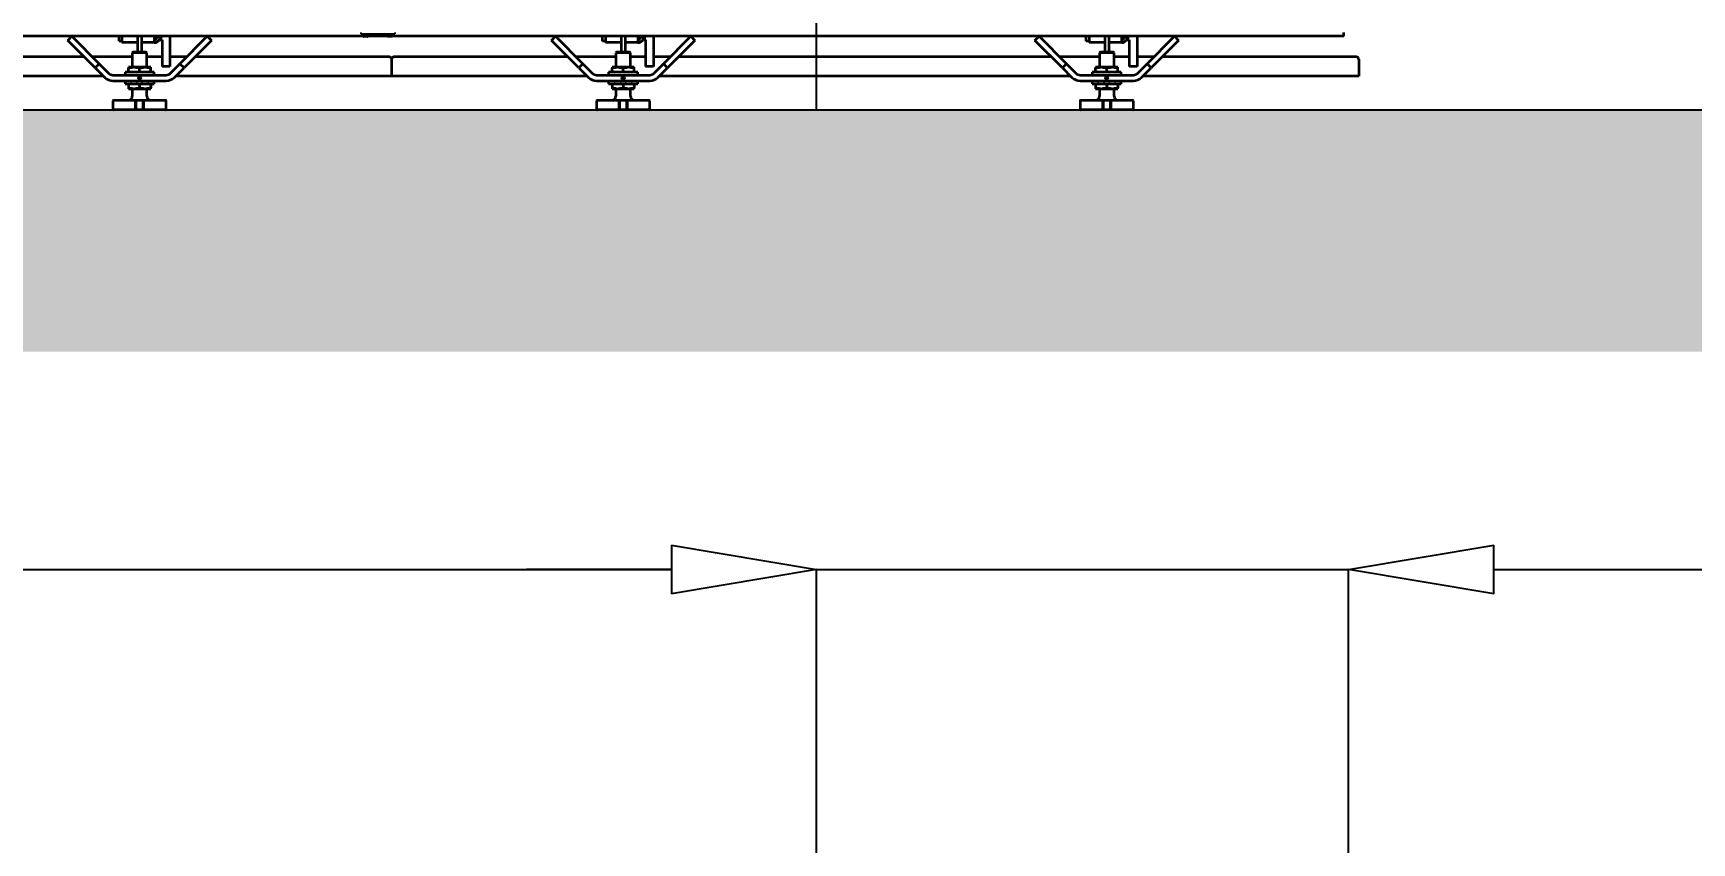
# Model space of a CAD drawing. Header units: inches. Extents: x 16559 to 58559, y 6500 to 36200.
# Drawn here: x 34125 to 37554, y 27959 to 29633 of the extents above; entities that cross this region are included whole.
import ezdxf

# ---------------------------------------------------------------- set-up
doc = ezdxf.new("R2010")
doc.units = ezdxf.units.IN
doc.header["$LTSCALE"] = 300
doc.linetypes.add('CENTRO', pattern=[2, 1.25, -0.25, 0.25, -0.25])
for name, color, linetype in [('ASSI', 254, 'CENTRO'), ('CAPANNONE', 4, 'Continuous'), ('MORSE', 41, 'Continuous'), ('QUOTE', 7, 'Continuous')]:
    doc.layers.add(name, color=color, linetype=linetype)
doc.layers.add('GUIDE', color=4, linetype='Continuous', lineweight=35)
doc.styles.get("Standard").update_dxf_attribs({"font": 'romans.shx'})
doc.dimstyles.new('sc1a100', dxfattribs={"dimscale": 100, "dimtxt": 3, "dimasz": 3, "dimexe": 0, "dimexo": 0, "dimgap": 1, "dimtad": 1, "dimzin": 12, "dimdsep": 46, "dimtxsty": 'Standard', "dimblk": 'CLOSEDBLANK', "dimcen": 1, "dimclrd": 253, "dimclre": 253, "dimclrt": 2, "dimadec": 0, "dimazin": 3, "dimtfac": 1, "dimtmove": 0, "dimatfit": 1, "dimldrblk": 'CLOSEDBLANK', "dimfxl": 1, "dimtolj": 1, "dimtzin": 0, "dimarcsym": 0})
doc.dimstyles.new('sc1a100_pollici', dxfattribs={"dimscale": 100, "dimtxt": 3, "dimasz": 3, "dimexe": 0, "dimexo": 0, "dimgap": 1, "dimtad": 1, "dimzin": 12, "dimdsep": 46, "dimtxsty": 'Standard', "dimblk": 'CLOSEDBLANK', "dimcen": 1, "dimclrd": 253, "dimclre": 253, "dimclrt": 2, "dimadec": 0, "dimazin": 3, "dimtfac": 1, "dimtmove": 0, "dimatfit": 1, "dimldrblk": 'CLOSEDBLANK', "dimfxl": 1, "dimtolj": 1, "dimtzin": 0, "dimarcsym": 0})

# ---------------------------------------------------------------- blocks, each defined once
blk = doc.blocks.new('A$C17fb79fa')
at = {"layer": 'GUIDE'}
for p, q in [((3990, -41), (3990, -33)), ((3990, -41), (10, -41)), ((1351.5, -49.5), (1360, -41)), ((1408.1, -106.1), (1351.5, -49.5)), ((1360, -41), (1416.6, -97.6)), ((1457.5, -51), (1457.5, -41)), ((1463.5, -51), (1457.5, -51)), ((1463.5, -41), (1463.5, -42)), ((1463.5, -42), (1463.5, -54)), ((1496, -54), (1463.5, -54)), ((1496, -41), (1496, -73)), ((1504, -41), (1504, -73)), ((1530.5, -54), (1504, -54)), ((1530.5, -42), (1530.5, -54)), ((1542.5, -42), (1536.5, -42)), ((1542.5, -41), (1542.5, -41.9)), ((1542.5, -42), (1542.5, -41.9)), ((1542.5, -42), (1542.5, -43.5)), ((1542.5, -43.5), (1542.5, -48.5)), ((1542.5, -48.5), (1544.5, -48.5)), ((1544.5, -41), (1544.5, -43.5)), ((1544.5, -48.5), (1544.5, -43.5)), ((1544.5, -48.5), (1546.5, -48.5)), ((1546.5, -48.5), (1546.5, -103.5)), ((1562.5, -41), (1562.5, -103.5)), ((1583.4, -97.6), (1640, -41)), ((1648.5, -49.5), (1591.9, -106.1)), ((1640, -41), (1648.5, -49.5)), ((2351.5, -49.5), (2360, -41)), ((2408.1, -106.1), (2351.5, -49.5)), ((2360, -41), (2416.6, -97.6)), ((2457.5, -51), (2457.5, -41)), ((2463.5, -51), (2457.5, -51)), ((2463.5, -41), (2463.5, -42)), ((2463.5, -42), (2463.5, -54)), ((2496, -54), (2463.5, -54)), ((2496, -41), (2496, -73)), ((2504, -41), (2504, -73)), ((2530.5, -54), (2504, -54)), ((2530.5, -42), (2530.5, -54)), ((2542.5, -42), (2536.5, -42)), ((2542.5, -41), (2542.5, -41.9)), ((2542.5, -42), (2542.5, -41.9)), ((2542.5, -42), (2542.5, -43.5)), ((2542.5, -43.5), (2542.5, -48.5)), ((2542.5, -48.5), (2544.5, -48.5)), ((2544.5, -41), (2544.5, -43.5)), ((2544.5, -48.5), (2544.5, -43.5)), ((2544.5, -48.5), (2546.5, -48.5)), ((2546.5, -48.5), (2546.5, -103.5)), ((2562.5, -41), (2562.5, -103.5)), ((2583.4, -97.6), (2640, -41)), ((2648.5, -49.5), (2591.9, -106.1)), ((2640, -41), (2648.5, -49.5)), ((3351.5, -49.5), (3360, -41)), ((3408.1, -106.1), (3351.5, -49.5)), ((3360, -41), (3416.6, -97.6)), ((3457.5, -51), (3457.5, -41)), ((3463.5, -51), (3457.5, -51)), ((3463.5, -41), (3463.5, -42)), ((3463.5, -42), (3463.5, -54)), ((3496, -54), (3463.5, -54)), ((3496, -41), (3496, -73)), ((3504, -41), (3504, -73)), ((3530.5, -54), (3504, -54)), ((3530.5, -42), (3530.5, -54)), ((3542.5, -42), (3536.5, -42)), ((3542.5, -41), (3542.5, -41.9)), ((3542.5, -42), (3542.5, -41.9)), ((3542.5, -42), (3542.5, -43.5)), ((3542.5, -43.5), (3542.5, -48.5)), ((3542.5, -48.5), (3544.5, -48.5)), ((3544.5, -41), (3544.5, -43.5)), ((3544.5, -48.5), (3544.5, -43.5)), ((3544.5, -48.5), (3546.5, -48.5)), ((3546.5, -48.5), (3546.5, -103.5)), ((3562.5, -41), (3562.5, -103.5)), ((3583.4, -97.6), (3640, -41)), ((3648.5, -49.5), (3591.9, -106.1)), ((3640, -41), (3648.5, -49.5)), ((1385.5, -83.5), (614.5, -83.5)), ((1485, -83.5), (1402.5, -83.5)), ((1416.6, -97.6), (1408.1, -106.1)), ((1416.6, -97.6), (1436.5, -117.5)), ((1487, -73), (1485, -75)), ((1485, -75), (1485, -104.8)), ((1515, -75), (1485, -75)), ((1487, -73), (1513, -73)), ((1515, -75), (1513, -73)), ((1515, -104.8), (1515, -75)), ((1546.5, -83.5), (1515, -83.5)), ((1597.5, -83.5), (1562.5, -83.5)), ((1563.5, -117.5), (1583.4, -97.6)), ((1591.9, -106.1), (1583.4, -97.6)), ((2016, -83.5), (1614.5, -83.5)), ((2021, -88.5), (2021, -119.5)), ((2385.5, -83.5), (2026, -83.5)), ((2485, -83.5), (2402.5, -83.5)), ((2416.6, -97.6), (2408.1, -106.1)), ((2416.6, -97.6), (2436.5, -117.5)), ((2487, -73), (2485, -75)), ((2485, -75), (2485, -104.8)), ((2515, -75), (2485, -75)), ((2487, -73), (2513, -73)), ((2515, -75), (2513, -73)), ((2515, -104.8), (2515, -75)), ((2546.5, -83.5), (2515, -83.5)), ((2597.5, -83.5), (2562.5, -83.5)), ((2563.5, -117.5), (2583.4, -97.6)), ((2591.9, -106.1), (2583.4, -97.6)), ((3385.5, -83.5), (2614.5, -83.5)), ((3485, -83.5), (3402.5, -83.5)), ((3416.6, -97.6), (3408.1, -106.1)), ((3416.6, -97.6), (3436.5, -117.5)), ((3487, -73), (3485, -75)), ((3485, -75), (3485, -104.8)), ((3515, -75), (3485, -75)), ((3487, -73), (3513, -73)), ((3515, -75), (3513, -73)), ((3515, -104.8), (3515, -75)), ((3546.5, -83.5), (3515, -83.5)), ((3597.5, -83.5), (3562.5, -83.5)), ((3563.5, -117.5), (3583.4, -97.6)), ((3591.9, -106.1), (3583.4, -97.6)), ((4016, -83.5), (3614.5, -83.5)), ((4021, -88.5), (4021, -119.5)), ((1425.5, -123.5), (574.5, -123.5)), ((1408.1, -106.1), (1428, -126)), ((1445, -121), (1555, -121)), ((1445, -133), (1555, -133)), ((1470, -115), (1470, -121)), ((1470.2, -115), (1470, -115)), ((1470, -133), (1470, -139)), ((1530, -115), (1470.2, -115)), ((1486.7, -104.8), (1477, -104.8)), ((1477, -112.7), (1477, -106.8)), ((1477, -112.7), (1477, -115)), ((1490.3, -104.8), (1486.7, -104.8)), ((1509.7, -104.8), (1490.3, -104.8)), ((1500, -112.7), (1500, -106.8)), ((1513.3, -104.8), (1509.7, -104.8)), ((1523, -104.8), (1513.3, -104.8)), ((1523, -112.7), (1523, -106.8)), ((1523, -115), (1523, -112.7)), ((1530, -121), (1530, -115)), ((1530, -139), (1530, -133)), ((1562.5, -103.5), (1546.5, -103.5)), ((1572, -126), (1591.9, -106.1)), ((2021, -123.5), (1574.5, -123.5)), ((2021, -119.5), (2021, -123.5)), ((2425.5, -123.5), (2021, -123.5)), ((2408.1, -106.1), (2428, -126)), ((2445, -121), (2555, -121)), ((2445, -133), (2555, -133)), ((2470, -115), (2470, -121)), ((2470.2, -115), (2470, -115)), ((2470, -133), (2470, -139)), ((2530, -115), (2470.2, -115)), ((2486.7, -104.8), (2477, -104.8)), ((2477, -112.7), (2477, -106.8)), ((2477, -112.7), (2477, -115)), ((2490.3, -104.8), (2486.7, -104.8)), ((2509.7, -104.8), (2490.3, -104.8)), ((2500, -112.7), (2500, -106.8)), ((2513.3, -104.8), (2509.7, -104.8)), ((2523, -104.8), (2513.3, -104.8)), ((2523, -112.7), (2523, -106.8)), ((2523, -115), (2523, -112.7)), ((2530, -121), (2530, -115)), ((2530, -139), (2530, -133)), ((2562.5, -103.5), (2546.5, -103.5)), ((2572, -126), (2591.9, -106.1)), ((3425.5, -123.5), (2574.5, -123.5)), ((3408.1, -106.1), (3428, -126)), ((3445, -121), (3555, -121)), ((3445, -133), (3555, -133)), ((3470, -115), (3470, -121)), ((3470.2, -115), (3470, -115)), ((3470, -133), (3470, -139)), ((3530, -115), (3470.2, -115)), ((3486.7, -104.8), (3477, -104.8)), ((3477, -112.7), (3477, -106.8)), ((3477, -112.7), (3477, -115)), ((3490.3, -104.8), (3486.7, -104.8)), ((3509.7, -104.8), (3490.3, -104.8)), ((3500, -112.7), (3500, -106.8)), ((3513.3, -104.8), (3509.7, -104.8)), ((3523, -104.8), (3513.3, -104.8)), ((3523, -112.7), (3523, -106.8)), ((3523, -115), (3523, -112.7)), ((3530, -121), (3530, -115)), ((3530, -139), (3530, -133)), ((3562.5, -103.5), (3546.5, -103.5)), ((3572, -126), (3591.9, -106.1)), ((4021, -123.5), (3574.5, -123.5)), ((4021, -119.5), (4021, -123.5)), ((1470, -139), (1523, -139)), ((1477, -139), (1477, -141.3)), ((1477, -141.3), (1477, -147.2)), ((1477, -149.2), (1486.7, -149.2)), ((1485, -149.2), (1485, -165)), ((1486.7, -149.2), (1490.3, -149.2)), ((1490.3, -149.2), (1509.7, -149.2)), ((1500, -141.3), (1500, -147.2)), ((1509.7, -149.2), (1513.3, -149.2)), ((1513.3, -149.2), (1523, -149.2)), ((1515, -165), (1515, -149.2)), ((1523, -139), (1530, -139)), ((1523, -141.3), (1523, -139)), ((1523, -141.3), (1523, -147.2)), ((2470, -139), (2523, -139)), ((2477, -139), (2477, -141.3)), ((2477, -141.3), (2477, -147.2)), ((2477, -149.2), (2486.7, -149.2)), ((2485, -149.2), (2485, -165)), ((2486.7, -149.2), (2490.3, -149.2)), ((2490.3, -149.2), (2509.7, -149.2)), ((2500, -141.3), (2500, -147.2)), ((2509.7, -149.2), (2513.3, -149.2)), ((2513.3, -149.2), (2523, -149.2)), ((2515, -165), (2515, -149.2)), ((2523, -139), (2530, -139)), ((2523, -141.3), (2523, -139)), ((2523, -141.3), (2523, -147.2)), ((3470, -139), (3523, -139)), ((3477, -139), (3477, -141.3)), ((3477, -141.3), (3477, -147.2)), ((3477, -149.2), (3486.7, -149.2)), ((3485, -149.2), (3485, -165)), ((3486.7, -149.2), (3490.3, -149.2)), ((3490.3, -149.2), (3509.7, -149.2)), ((3500, -141.3), (3500, -147.2)), ((3509.7, -149.2), (3513.3, -149.2)), ((3513.3, -149.2), (3523, -149.2)), ((3515, -165), (3515, -149.2)), ((3523, -139), (3530, -139)), ((3523, -141.3), (3523, -139)), ((3523, -141.3), (3523, -147.2)), ((1445, -174), (1445, -192)), ((1446, -173), (1492, -173)), ((1492, -193), (1446, -193)), ((1491.9, -192), (1491.9, -174)), ((1492.5, -173.5), (1492, -173)), ((1492, -173), (1508, -173)), ((1492.5, -192.5), (1492, -193)), ((1508, -193), (1492, -193)), ((1507.5, -173.5), (1492.5, -173.5)), ((1492.5, -174), (1492.5, -192)), ((1492.5, -192.5), (1507.5, -192.5)), ((1508, -173), (1507.5, -173.5)), ((1507.5, -192), (1507.5, -174)), ((1508, -193), (1507.5, -192.5)), ((1508, -173), (1554, -173)), ((1554, -193), (1508, -193)), ((1508.1, -174), (1508.1, -192)), ((1555, -192), (1555, -174)), ((2445, -174), (2445, -192)), ((2446, -173), (2492, -173)), ((2492, -193), (2446, -193)), ((2491.9, -192), (2491.9, -174)), ((2492.5, -173.5), (2492, -173)), ((2492, -173), (2508, -173)), ((2492.5, -192.5), (2492, -193)), ((2508, -193), (2492, -193)), ((2507.5, -173.5), (2492.5, -173.5)), ((2492.5, -174), (2492.5, -192)), ((2492.5, -192.5), (2507.5, -192.5)), ((2508, -173), (2507.5, -173.5)), ((2507.5, -192), (2507.5, -174)), ((2508, -193), (2507.5, -192.5)), ((2508, -173), (2554, -173)), ((2554, -193), (2508, -193)), ((2508.1, -174), (2508.1, -192)), ((2555, -192), (2555, -174)), ((3445, -174), (3445, -192)), ((3446, -173), (3492, -173)), ((3492, -193), (3446, -193)), ((3491.9, -192), (3491.9, -174)), ((3492.5, -173.5), (3492, -173)), ((3492, -173), (3508, -173)), ((3492.5, -192.5), (3492, -193)), ((3508, -193), (3492, -193)), ((3507.5, -173.5), (3492.5, -173.5)), ((3492.5, -174), (3492.5, -192)), ((3492.5, -192.5), (3507.5, -192.5)), ((3508, -173), (3507.5, -173.5)), ((3507.5, -192), (3507.5, -174)), ((3508, -193), (3507.5, -192.5)), ((3508, -173), (3554, -173)), ((3554, -193), (3508, -193)), ((3508.1, -174), (3508.1, -192)), ((3555, -192), (3555, -174))]:
    blk.add_line(p, q, dxfattribs=at)
for centre in [(1500, -127), (2500, -127), (3500, -127)]:
    blk.add_circle(centre, 2.5, dxfattribs=at)
for centre, radius, start, end in [((2016, -88.5), 5, 0, 90), ((2026, -88.5), 5, 90, 180), ((4016, -88.5), 5, 0, 90), ((1445, -109), 24, 225, 270), ((1445, -109), 12, 225, 270), ((1488.7, -90), 25.6, 242.7447, 258.3157), ((1488.3, -90), 25.6, 281.6843, 297.2553), ((1511.7, -90), 25.6, 242.7447, 258.3157), ((1511.3, -90), 25.6, 281.6843, 297.2553), ((1555, -109), 12, 270, 315), ((1555, -109), 24, 270, 315), ((2445, -109), 24, 225, 270), ((2445, -109), 12, 225, 270), ((2488.7, -90), 25.6, 242.7447, 258.3157), ((2488.3, -90), 25.6, 281.6843, 297.2553), ((2511.7, -90), 25.6, 242.7447, 258.3157), ((2511.3, -90), 25.6, 281.6843, 297.2553), ((2555, -109), 12, 270, 315), ((2555, -109), 24, 270, 315), ((3445, -109), 24, 225, 270), ((3445, -109), 12, 225, 270), ((3488.7, -90), 25.6, 242.7447, 258.3157), ((3488.3, -90), 25.6, 281.6843, 297.2553), ((3511.7, -90), 25.6, 242.7447, 258.3157), ((3511.3, -90), 25.6, 281.6843, 297.2553), ((3555, -109), 12, 270, 315), ((3555, -109), 24, 270, 315), ((1488.7, -164), 25.6, 101.6843, 117.2553), ((1477, -165), 8, 270, 0), ((1488.3, -164), 25.6, 62.7447, 78.3157), ((1511.7, -164), 25.6, 101.6843, 117.2553), ((1523, -165), 8, 180, 270), ((1511.3, -164), 25.6, 62.7447, 78.3157), ((2488.7, -164), 25.6, 101.6843, 117.2553), ((2477, -165), 8, 270, 0), ((2488.3, -164), 25.6, 62.7447, 78.3157), ((2511.7, -164), 25.6, 101.6843, 117.2553), ((2523, -165), 8, 180, 270), ((2511.3, -164), 25.6, 62.7447, 78.3157), ((3488.7, -164), 25.6, 101.6843, 117.2553), ((3477, -165), 8, 270, 0), ((3488.3, -164), 25.6, 62.7447, 78.3157), ((3511.7, -164), 25.6, 101.6843, 117.2553), ((3523, -165), 8, 180, 270), ((3511.3, -164), 25.6, 62.7447, 78.3157), ((1446, -174), 1, 90, 180), ((1446, -192), 1, 180, 270), ((1554, -174), 1, 0, 90), ((1554, -192), 1, 270, 0), ((2446, -174), 1, 90, 180), ((2446, -192), 1, 180, 270), ((2554, -174), 1, 0, 90), ((2554, -192), 1, 270, 0), ((3446, -174), 1, 90, 180), ((3446, -192), 1, 180, 270), ((3554, -174), 1, 0, 90), ((3554, -192), 1, 270, 0)]:
    blk.add_arc(centre, radius, start, end, dxfattribs=at)
for points in [[(1542.5, -41.9), (1542.5, -41.9), (1542.4, -41.9), (1541.7, -41.9), (1540.5, -41.9), (1539, -41.9), (1537.2, -41.9), (1535.1, -42), (1532.9, -42), (1531.3, -42), (1530.5, -42)], [(1530.5, -54), (1531.3, -54), (1532.9, -53.9), (1535.1, -53.2), (1537.2, -52), (1539, -50.5), (1540.5, -48.7), (1541.7, -46.6), (1542.4, -44.4), (1542.5, -42.8), (1542.5, -42)], [(1530.5, -48), (1531.3, -47.9), (1532.9, -47.7), (1534.8, -46.3), (1536.2, -44.4), (1536.4, -42.8), (1536.5, -42)], [(2542.5, -41.9), (2542.5, -41.9), (2542.4, -41.9), (2541.7, -41.9), (2540.5, -41.9), (2539, -41.9), (2537.2, -41.9), (2535.1, -42), (2532.9, -42), (2531.3, -42), (2530.5, -42)], [(2530.5, -54), (2531.3, -54), (2532.9, -53.9), (2535.1, -53.2), (2537.2, -52), (2539, -50.5), (2540.5, -48.7), (2541.7, -46.6), (2542.4, -44.4), (2542.5, -42.8), (2542.5, -42)], [(2530.5, -48), (2531.3, -47.9), (2532.9, -47.7), (2534.8, -46.3), (2536.2, -44.4), (2536.4, -42.8), (2536.5, -42)], [(3542.5, -41.9), (3542.5, -41.9), (3542.4, -41.9), (3541.7, -41.9), (3540.5, -41.9), (3539, -41.9), (3537.2, -41.9), (3535.1, -42), (3532.9, -42), (3531.3, -42), (3530.5, -42)], [(3530.5, -48), (3531.3, -47.9), (3532.9, -47.7), (3534.8, -46.3), (3536.2, -44.4), (3536.4, -42.8), (3536.5, -42)], [(3530.5, -54), (3531.3, -54), (3532.9, -53.9), (3535.1, -53.2), (3537.2, -52), (3539, -50.5), (3540.5, -48.7), (3541.7, -46.6), (3542.4, -44.4), (3542.5, -42.8), (3542.5, -42)]]:
    blk.add_open_spline(points, degree=3, dxfattribs=at)
for points, knots in [([(1477, -106.8), (1478.6, -106.3), (1481.8, -105.3), (1485, -105), (1486.7, -104.8)], [0, 0, 0, 0, 0.496994, 1, 1, 1, 1]), ([(1477, -104.8), (1477, -105), (1477, -105.3), (1477, -106.3), (1477, -106.8)], [0, 0, 0, 0, 0.496394, 1, 1, 1, 1]), ([(1490.3, -104.8), (1491.9, -105), (1495.2, -105.3), (1498.4, -106.3), (1500, -106.8)], [0, 0, 0, 0, 0.496394, 1, 1, 1, 1]), ([(1500, -106.8), (1501.6, -106.3), (1504.8, -105.3), (1508, -105), (1509.7, -104.8)], [0, 0, 0, 0, 0.496994, 1, 1, 1, 1]), ([(1513.3, -104.8), (1514.9, -105), (1518.2, -105.3), (1521.4, -106.3), (1523, -106.8)], [0, 0, 0, 0, 0.4963935, 1, 1, 1, 1]), ([(1523, -106.8), (1523, -106.3), (1523, -105.3), (1523, -105), (1523, -104.8)], [0, 0, 0, 0, 0.496994, 1, 1, 1, 1]), ([(2477, -106.8), (2478.6, -106.3), (2481.8, -105.3), (2485, -105), (2486.7, -104.8)], [0, 0, 0, 0, 0.496994, 1, 1, 1, 1]), ([(2477, -104.8), (2477, -105), (2477, -105.3), (2477, -106.3), (2477, -106.8)], [0, 0, 0, 0, 0.496394, 1, 1, 1, 1]), ([(2490.3, -104.8), (2491.9, -105), (2495.2, -105.3), (2498.4, -106.3), (2500, -106.8)], [0, 0, 0, 0, 0.496394, 1, 1, 1, 1]), ([(2500, -106.8), (2501.6, -106.3), (2504.8, -105.3), (2508, -105), (2509.7, -104.8)], [0, 0, 0, 0, 0.496994, 1, 1, 1, 1]), ([(2513.3, -104.8), (2514.9, -105), (2518.2, -105.3), (2521.4, -106.3), (2523, -106.8)], [0, 0, 0, 0, 0.496394, 1, 1, 1, 1]), ([(2523, -106.8), (2523, -106.3), (2523, -105.3), (2523, -105), (2523, -104.8)], [0, 0, 0, 0, 0.496994, 1, 1, 1, 1]), ([(3477, -106.8), (3478.6, -106.3), (3481.8, -105.3), (3485, -105), (3486.7, -104.8)], [0, 0, 0, 0, 0.496994, 1, 1, 1, 1]), ([(3477, -104.8), (3477, -105), (3477, -105.3), (3477, -106.3), (3477, -106.8)], [0, 0, 0, 0, 0.496394, 1, 1, 1, 1]), ([(3490.3, -104.8), (3491.9, -105), (3495.2, -105.3), (3498.4, -106.3), (3500, -106.8)], [0, 0, 0, 0, 0.496394, 1, 1, 1, 1]), ([(3500, -106.8), (3501.6, -106.3), (3504.8, -105.3), (3508, -105), (3509.7, -104.8)], [0, 0, 0, 0, 0.496994, 1, 1, 1, 1]), ([(3513.3, -104.8), (3514.9, -105), (3518.2, -105.3), (3521.4, -106.3), (3523, -106.8)], [0, 0, 0, 0, 0.496394, 1, 1, 1, 1]), ([(3523, -106.8), (3523, -106.3), (3523, -105.3), (3523, -105), (3523, -104.8)], [0, 0, 0, 0, 0.496994, 1, 1, 1, 1]), ([(1486.7, -149.2), (1485.1, -149), (1481.8, -148.7), (1478.6, -147.7), (1477, -147.2)], [0, 0, 0, 0, 0.4963935, 1, 1, 1, 1]), ([(1477, -147.2), (1477, -147.7), (1477, -148.7), (1477, -149), (1477, -149.2)], [0, 0, 0, 0, 0.496994, 1, 1, 1, 1]), ([(1500, -147.2), (1498.4, -147.7), (1495.2, -148.7), (1492, -149), (1490.3, -149.2)], [0, 0, 0, 0, 0.4969936, 1, 1, 1, 1]), ([(1509.7, -149.2), (1508.1, -149), (1504.8, -148.7), (1501.6, -147.7), (1500, -147.2)], [0, 0, 0, 0, 0.496394, 1, 1, 1, 1]), ([(1523, -147.2), (1521.4, -147.7), (1518.2, -148.7), (1515, -149), (1513.3, -149.2)], [0, 0, 0, 0, 0.496994, 1, 1, 1, 1]), ([(1523, -149.2), (1523, -149), (1523, -148.7), (1523, -147.7), (1523, -147.2)], [0, 0, 0, 0, 0.496394, 1, 1, 1, 1]), ([(2486.7, -149.2), (2485.1, -149), (2481.8, -148.7), (2478.6, -147.7), (2477, -147.2)], [0, 0, 0, 0, 0.496394, 1, 1, 1, 1]), ([(2477, -147.2), (2477, -147.7), (2477, -148.7), (2477, -149), (2477, -149.2)], [0, 0, 0, 0, 0.496994, 1, 1, 1, 1]), ([(2500, -147.2), (2498.4, -147.7), (2495.2, -148.7), (2492, -149), (2490.3, -149.2)], [0, 0, 0, 0, 0.4969936, 1, 1, 1, 1]), ([(2509.7, -149.2), (2508.1, -149), (2504.8, -148.7), (2501.6, -147.7), (2500, -147.2)], [0, 0, 0, 0, 0.496394, 1, 1, 1, 1]), ([(2523, -147.2), (2521.4, -147.7), (2518.2, -148.7), (2515, -149), (2513.3, -149.2)], [0, 0, 0, 0, 0.4969936, 1, 1, 1, 1]), ([(2523, -149.2), (2523, -149), (2523, -148.7), (2523, -147.7), (2523, -147.2)], [0, 0, 0, 0, 0.496394, 1, 1, 1, 1]), ([(3486.7, -149.2), (3485.1, -149), (3481.8, -148.7), (3478.6, -147.7), (3477, -147.2)], [0, 0, 0, 0, 0.496394, 1, 1, 1, 1]), ([(3477, -147.2), (3477, -147.7), (3477, -148.7), (3477, -149), (3477, -149.2)], [0, 0, 0, 0, 0.496994, 1, 1, 1, 1]), ([(3500, -147.2), (3498.4, -147.7), (3495.2, -148.7), (3492, -149), (3490.3, -149.2)], [0, 0, 0, 0, 0.4969936, 1, 1, 1, 1]), ([(3509.7, -149.2), (3508.1, -149), (3504.8, -148.7), (3501.6, -147.7), (3500, -147.2)], [0, 0, 0, 0, 0.496394, 1, 1, 1, 1]), ([(3523, -147.2), (3521.4, -147.7), (3518.2, -148.7), (3515, -149), (3513.3, -149.2)], [0, 0, 0, 0, 0.4969936, 1, 1, 1, 1]), ([(3523, -149.2), (3523, -149), (3523, -148.7), (3523, -147.7), (3523, -147.2)], [0, 0, 0, 0, 0.496394, 1, 1, 1, 1]), ([(1491.9, -174), (1491.9, -173.9), (1491.9, -173.6), (1491.9, -173.3), (1492, -173), (1492, -173), (1492, -173)], [0, 0, 0, 0, 0.25091, 0.501059, 0.750356, 1, 1, 1, 1]), ([(1492, -193), (1492, -193), (1492, -193), (1491.9, -192.7), (1491.9, -192.4), (1491.9, -192.1), (1491.9, -192)], [0, 0, 0, 0, 0.249082, 0.498492, 0.748536, 1, 1, 1, 1]), ([(1492.5, -173.5), (1492.5, -173.5), (1492.5, -173.5), (1492.5, -173.6), (1492.5, -173.8), (1492.5, -173.9), (1492.5, -174), (1492.5, -174)], [0, 0, 0, 0, 0.250288, 0.499667, 0.749111, 0.874739, 1, 1, 1, 1]), ([(1492.5, -192), (1492.5, -192.1), (1492.5, -192.2), (1492.5, -192.4), (1492.5, -192.5), (1492.5, -192.5), (1492.5, -192.5)], [0, 0, 0, 0, 0.250508, 0.50016, 0.749963, 1, 1, 1, 1]), ([(1507.5, -174), (1507.5, -173.9), (1507.5, -173.8), (1507.5, -173.6), (1507.5, -173.5), (1507.5, -173.5), (1507.5, -173.5)], [0, 0, 0, 0, 0.250508, 0.50016, 0.749963, 1, 1, 1, 1]), ([(1507.5, -192.5), (1507.5, -192.5), (1507.5, -192.5), (1507.5, -192.4), (1507.5, -192.2), (1507.5, -192.1), (1507.5, -192), (1507.5, -192)], [0, 0, 0, 0, 0.250288, 0.499667, 0.749111, 0.874739, 1, 1, 1, 1]), ([(1508, -173), (1508, -173), (1508, -173), (1508.1, -173.3), (1508.1, -173.6), (1508.1, -173.9), (1508.1, -174)], [0, 0, 0, 0, 0.249082, 0.498492, 0.748536, 1, 1, 1, 1]), ([(1508.1, -192), (1508.1, -192.1), (1508.1, -192.4), (1508.1, -192.7), (1508, -193), (1508, -193), (1508, -193)], [0, 0, 0, 0, 0.25091, 0.501059, 0.750356, 1, 1, 1, 1]), ([(2491.9, -174), (2491.9, -173.9), (2491.9, -173.6), (2491.9, -173.3), (2492, -173), (2492, -173), (2492, -173)], [0, 0, 0, 0, 0.25091, 0.501059, 0.750356, 1, 1, 1, 1]), ([(2492, -193), (2492, -193), (2492, -193), (2491.9, -192.7), (2491.9, -192.4), (2491.9, -192.1), (2491.9, -192)], [0, 0, 0, 0, 0.2490822, 0.498492, 0.748536, 1, 1, 1, 1]), ([(2492.5, -173.5), (2492.5, -173.5), (2492.5, -173.5), (2492.5, -173.6), (2492.5, -173.8), (2492.5, -173.9), (2492.5, -174), (2492.5, -174)], [0, 0, 0, 0, 0.250288, 0.499667, 0.749111, 0.874739, 1, 1, 1, 1]), ([(2492.5, -192), (2492.5, -192.1), (2492.5, -192.2), (2492.5, -192.4), (2492.5, -192.5), (2492.5, -192.5), (2492.5, -192.5)], [0, 0, 0, 0, 0.250508, 0.50016, 0.749963, 1, 1, 1, 1]), ([(2507.5, -174), (2507.5, -173.9), (2507.5, -173.8), (2507.5, -173.6), (2507.5, -173.5), (2507.5, -173.5), (2507.5, -173.5)], [0, 0, 0, 0, 0.250508, 0.50016, 0.749963, 1, 1, 1, 1]), ([(2507.5, -192.5), (2507.5, -192.5), (2507.5, -192.5), (2507.5, -192.4), (2507.5, -192.2), (2507.5, -192.1), (2507.5, -192), (2507.5, -192)], [0, 0, 0, 0, 0.250288, 0.499667, 0.749111, 0.874739, 1, 1, 1, 1]), ([(2508, -173), (2508, -173), (2508, -173), (2508.1, -173.3), (2508.1, -173.6), (2508.1, -173.9), (2508.1, -174)], [0, 0, 0, 0, 0.249082, 0.498492, 0.748536, 1, 1, 1, 1]), ([(2508.1, -192), (2508.1, -192.1), (2508.1, -192.4), (2508.1, -192.7), (2508, -193), (2508, -193), (2508, -193)], [0, 0, 0, 0, 0.25091, 0.501059, 0.750356, 1, 1, 1, 1]), ([(3491.9, -174), (3491.9, -173.9), (3491.9, -173.6), (3491.9, -173.3), (3492, -173), (3492, -173), (3492, -173)], [0, 0, 0, 0, 0.25091, 0.501059, 0.750356, 1, 1, 1, 1]), ([(3492, -193), (3492, -193), (3492, -193), (3491.9, -192.7), (3491.9, -192.4), (3491.9, -192.1), (3491.9, -192)], [0, 0, 0, 0, 0.2490822, 0.498492, 0.748536, 1, 1, 1, 1]), ([(3492.5, -173.5), (3492.5, -173.5), (3492.5, -173.5), (3492.5, -173.6), (3492.5, -173.8), (3492.5, -173.9), (3492.5, -174), (3492.5, -174)], [0, 0, 0, 0, 0.250288, 0.499667, 0.749111, 0.874739, 1, 1, 1, 1]), ([(3492.5, -192), (3492.5, -192.1), (3492.5, -192.2), (3492.5, -192.4), (3492.5, -192.5), (3492.5, -192.5), (3492.5, -192.5)], [0, 0, 0, 0, 0.250508, 0.50016, 0.749963, 1, 1, 1, 1]), ([(3507.5, -174), (3507.5, -173.9), (3507.5, -173.8), (3507.5, -173.6), (3507.5, -173.5), (3507.5, -173.5), (3507.5, -173.5)], [0, 0, 0, 0, 0.250508, 0.50016, 0.749963, 1, 1, 1, 1]), ([(3507.5, -192.5), (3507.5, -192.5), (3507.5, -192.5), (3507.5, -192.4), (3507.5, -192.2), (3507.5, -192.1), (3507.5, -192), (3507.5, -192)], [0, 0, 0, 0, 0.250288, 0.499667, 0.749111, 0.874739, 1, 1, 1, 1]), ([(3508, -173), (3508, -173), (3508, -173), (3508.1, -173.3), (3508.1, -173.6), (3508.1, -173.9), (3508.1, -174)], [0, 0, 0, 0, 0.249082, 0.498492, 0.748536, 1, 1, 1, 1]), ([(3508.1, -192), (3508.1, -192.1), (3508.1, -192.4), (3508.1, -192.7), (3508, -193), (3508, -193), (3508, -193)], [0, 0, 0, 0, 0.25091, 0.501059, 0.750356, 1, 1, 1, 1])]:
    blk.add_open_spline(points, degree=3, knots=knots, dxfattribs=at)
blk = doc.blocks.new('A$C35a7cedc1')
at = {"layer": 'MORSE'}
for p, q in [((-42.5, -705), (-42.5, -708)), ((-42.5, -708), (27.5, -708)), ((-37.5, -708), (-37.5, -709)), ((-37.5, -709), (-27.5, -709)), ((-36.8, -709), (-36.8, -713.8)), ((-28.4, -714), (-36.5, -714)), ((-28.2, -713.8), (-28.2, -709)), ((-27.5, -709), (-27.5, -708)), ((12.5, -708), (12.5, -709)), ((12.5, -709), (22.5, -709)), ((13.2, -709), (13.2, -713.8)), ((21.6, -714), (13.5, -714)), ((21.8, -713.8), (21.8, -709)), ((22.5, -709), (22.5, -708)), ((27.5, -705), (27.5, -708))]:
    blk.add_line(p, q, dxfattribs=at)
for centre, start, end in [((-36.5, -713.8), 180, 270), ((-28.4, -713.8), 270, 0), ((13.5, -713.8), 180, 270), ((21.6, -713.8), 270, 0)]:
    blk.add_arc(centre, 0.2, start, end, dxfattribs=at)
blk = doc.blocks.new('_ClosedBlank')
at = {"color": 0, "linetype": 'ByBlock', "lineweight": -2}
for p, q in [((-1, 0.167), (0, 0)), ((-1, 0.167), (-1, -0.167)), ((0, 0), (-1, -0.167))]:
    blk.add_line(p, q, dxfattribs=at)
blk = doc.blocks.new('*D27')
at = {"layer": 'Defpoints', "color": 0, "transparency": 16777216}
for p in [(35744.6, 28524.2), (23744.6, 24746.8), (35744.6, 24746.8)]:
    blk.add_point(p, dxfattribs=at)
at = {"layer": 'QUOTE', "color": 253, "lineweight": -2, "transparency": 16777216}
for p, q in [((23744.6, 24746.8), (23744.6, 28524.2)), ((24044.6, 28524.2), (35444.6, 28524.2)), ((35744.6, 24746.8), (35744.6, 28524.2))]:
    blk.add_line(p, q, dxfattribs=at)
at = {"layer": 'QUOTE', "color": 253, "lineweight": -2, "transparency": 16777216, "xscale": 300, "yscale": 300, "zscale": 300, "rotation": 180}
blk.add_blockref('_ClosedBlank', (23744.6, 28524.2), dxfattribs=at)
at = {"layer": 'QUOTE', "color": 253, "lineweight": -2, "transparency": 16777216, "xscale": 300, "yscale": 300, "zscale": 300}
blk.add_blockref('_ClosedBlank', (35744.6, 28524.2), dxfattribs=at)
at = {"layer": 'QUOTE', "color": 2, "transparency": 16777216, "insert": (29744.6, 28774.2), "char_height": 300, "attachment_point": 5}
blk.add_mtext('\\A1;C - STROKE', dxfattribs=at)
blk = doc.blocks.new('*D28')
at = {"layer": 'Defpoints', "color": 0, "transparency": 16777216}
for p in [(36844.6, 28524.2), (35744.6, 24746.8), (36844.6, 24007.2)]:
    blk.add_point(p, dxfattribs=at)
at = {"layer": 'QUOTE', "color": 253, "lineweight": -2, "transparency": 16777216}
for p, q in [((35444.6, 28524.2), (35144.6, 28524.2)), ((35744.6, 24746.8), (35744.6, 28524.2)), ((35744.6, 28524.2), (36844.6, 28524.2)), ((36844.6, 24007.2), (36844.6, 28524.2)), ((37144.6, 28524.2), (40673.1, 28524.2))]:
    blk.add_line(p, q, dxfattribs=at)
at = {"layer": 'QUOTE', "color": 253, "lineweight": -2, "transparency": 16777216, "xscale": 300, "yscale": 300, "zscale": 300}
blk.add_blockref('_ClosedBlank', (35744.6, 28524.2), dxfattribs=at)
at = {"layer": 'QUOTE', "color": 253, "lineweight": -2, "transparency": 16777216, "xscale": 300, "yscale": 300, "zscale": 300, "rotation": 180}
blk.add_blockref('_ClosedBlank', (36844.6, 28524.2), dxfattribs=at)
at = {"layer": 'QUOTE', "color": 2, "transparency": 16777216, "char_height": 300, "attachment_point": 5}
for s, insert in [('\\A1;1100', (39058.8, 28774.2)), ('\\A1;[3\'-7 5/16"]', (39058.8, 28195.6))]:
    blk.add_mtext(s, dxfattribs=dict(at, insert=insert))
blk = doc.blocks.new('*D29')
at = {"layer": 'Defpoints', "color": 0, "transparency": 16777216}
for p in [(37280.8, 30339.3), (39625.3, 30339.3), (38377, 29474.3)]:
    blk.add_point(p, dxfattribs=at)
at = {"layer": 'QUOTE', "color": 253, "lineweight": -2, "transparency": 16777216}
for p, q in [((39625.3, 30639.3), (39625.3, 34453.6)), ((37280.8, 30339.3), (39625.3, 30339.3)), ((39625.3, 29474.3), (39625.3, 30339.3)), ((38377, 29474.3), (39625.3, 29474.3)), ((39625.3, 29174.3), (39625.3, 28874.3))]:
    blk.add_line(p, q, dxfattribs=at)
at = {"layer": 'QUOTE', "color": 253, "lineweight": -2, "transparency": 16777216, "xscale": 300, "yscale": 300, "zscale": 300}
for p, rotation in [((39625.3, 30339.3), 270), ((39625.3, 29474.3), 90)]:
    blk.add_blockref('_ClosedBlank', p, dxfattribs=dict(at, rotation=rotation))
at = {"layer": 'QUOTE', "color": 2, "transparency": 16777216, "char_height": 300, "attachment_point": 5, "rotation": 90}
for s, insert in [('\\A1;[2\'-10 1/16"]', (39953.9, 32696.4)), ('\\A1;865', (39375.3, 32696.4))]:
    blk.add_mtext(s, dxfattribs=dict(at, insert=insert))
blk = doc.blocks.new('A$C314b7af5')
at = {"layer": 'ASSI'}
blk.add_line((0, -865), (0, 2335), dxfattribs=at)

msp = doc.modelspace()

# ---------------------------------------------------------------- hatches: boundary and pattern name
at = {"layer": 'CAPANNONE'}
h = msp.add_hatch(dxfattribs=at)
h.set_pattern_fill('AR-CONC', color=8, scale=2.5)
h.set_pattern_definition([(50, (2000, 0), (455.4617, -39.8477), [47.625, -523.875]), (355, (2000, 0), (-88.1086, 477.642), [38.1, -419.1015]), (100.4514, (2037.96, -3.3), (367.353, 437.7944), [40.475, -445.2256]), (46.1842, (2000, 127), (677.6976, -105.106), [71.438, -785.812]), (96.6356, (2056.5, 118.24), (593.51, 618.565), [60.713, -667.839]), (351.1842, (2000, 127), (593.51, 618.565), [57.15, -628.649]), (21, (2063.5, 95.25), (379.036, -255.663), [47.625, -523.875]), (326, (2063.5, 95.25), (154.505, 460.47), [38.1, -419.1]), (71.4514, (2095.1, 73.94), (533.541, 204.807), [40.475, -445.225]), (37.5, (2000, 0), (7.7215, 211.3876), [0, -414.02, 0, -425.45, 0, -420.6875]), (7.5, (2000, 0), (167.0492, 250.4514), [0, -242.57, 0, -404.495, 0, -160.3375]), (327.5, (1858.4, 0), (338.9765, -14.32186), [0, -158.75, 0, -495.3, 0, -657.225]), (317.5, (1794.9, 0), (370.323, 63.5662), [0, -206.375, 0, -328.93, 0, -466.725])])
h.paths.add_polyline_path([(38376.963, 29474.28), (19620.351, 29474.28), (19620.351, 28974.28), (38376.963, 28974.28)])

# ---------------------------------------------------------------- linework, layer by layer
msp.add_line((19620.351, 29474.28), (38376.963, 29474.28), dxfattribs=at)

# ---------------------------------------------------------------- block references
at = {"layer": 'GUIDE'}
msp.add_blockref('A$C17fb79fa', (32844.563, 29667.28), dxfattribs=at)
at = {"layer": 'MORSE'}
msp.add_blockref('A$C35a7cedc1', (34844.563, 30339.28), dxfattribs=at)
at = {"layer": 'QUOTE'}
msp.add_blockref('A$C314b7af5', (35744.565, 30339.28), dxfattribs=at)

# ---------------------------------------------------------------- dimensions: what is measured, and where the dimension line sits
dim = msp.add_linear_dim(base=(39625.292, 30339.28), p1=(38376.963, 29474.28), p2=(37280.802, 30339.28), angle=90, dimstyle='sc1a100_pollici', override={"dimpost": '\\X'}, dxfattribs=at)
dim.commit()
dim.dimension.update_dxf_attribs({"geometry": '*D29', "text_midpoint": (39625.292, 32696.423)})
dim = msp.add_linear_dim(base=(35744.563, 28524.18), p1=(23744.563, 24746.836), p2=(35744.563, 24746.836), text='C - STROKE', dimstyle='sc1a100', dxfattribs=at)
dim.commit()
dim.dimension.update_dxf_attribs({"geometry": '*D27', "text_midpoint": (29744.563, 28774.18)})
dim = msp.add_linear_dim(base=(36844.563, 28524.18), p1=(35744.563, 24746.836), p2=(36844.563, 24007.213), dimstyle='sc1a100_pollici', override={"dimpost": '\\X'}, dxfattribs=at)
dim.commit()
dim.dimension.update_dxf_attribs({"geometry": '*D28', "text_midpoint": (39058.849, 28524.18)})

doc.saveas('drawing.dxf')
